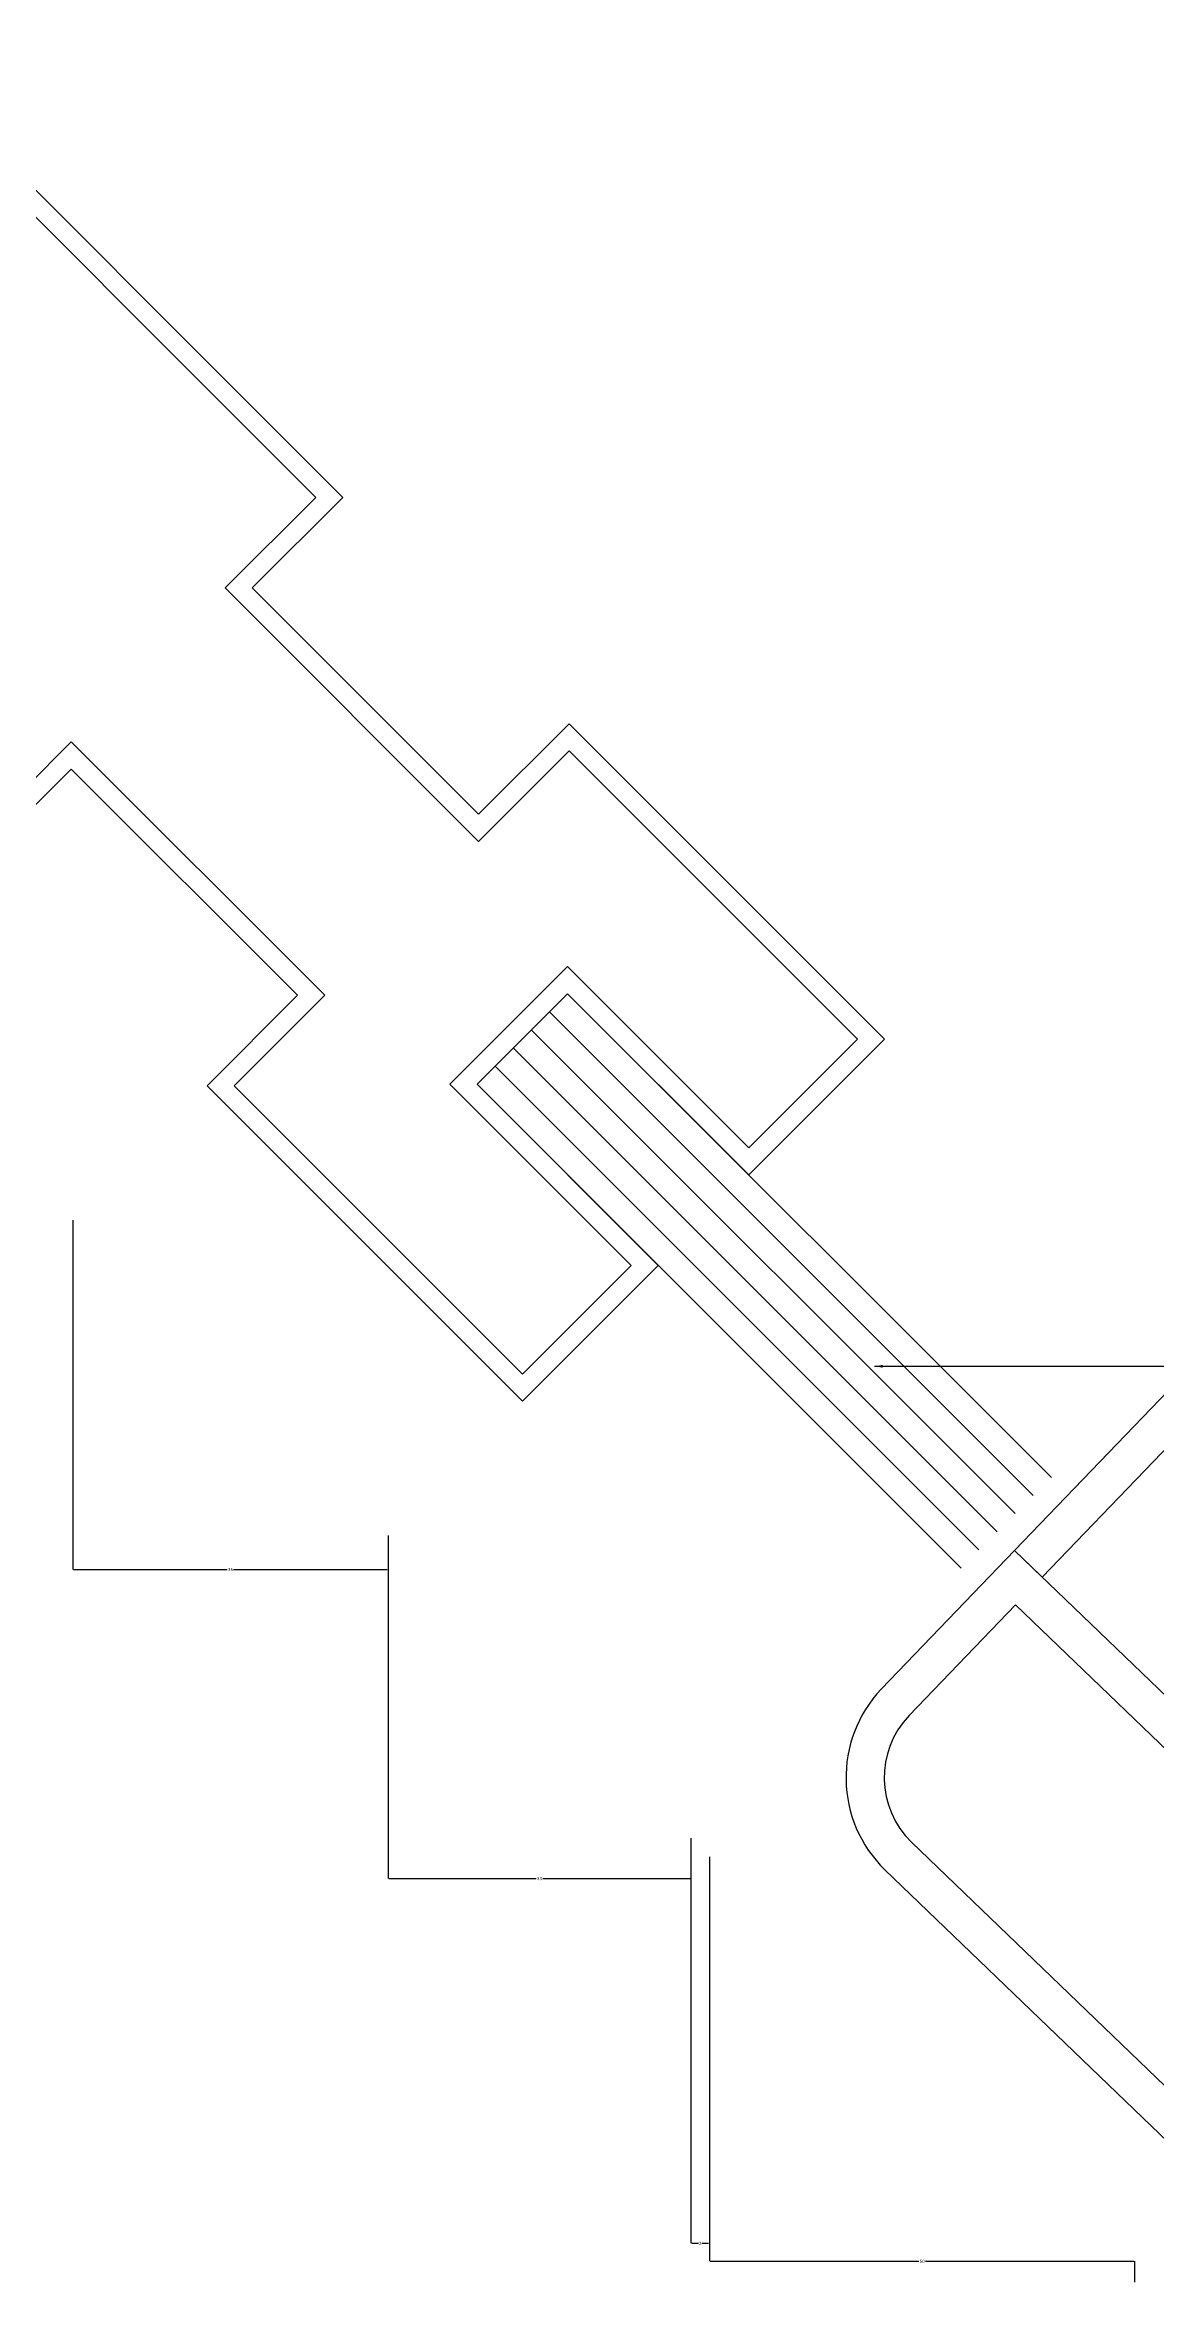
# Model space of a CAD drawing. Header units: metres. Extents: x -1 to 5294, y 0 to 7029.
# Drawn here: x 2564 to 2911, y 342 to 1041 of the extents above; entities that cross this region are included whole.
import ezdxf

# ---------------------------------------------------------------- set-up
doc = ezdxf.new("R2010")
doc.units = ezdxf.units.M
for name, color, linetype in [('3', 3, 'Continuous'), ('7', 7, 'Continuous'), ('DIM', 3, 'Continuous')]:
    doc.layers.add(name, color=color, linetype=linetype)
doc.dimstyles.get("Standard").update_dxf_attribs({"dimtxt": 2.5, "dimasz": 2.5, "dimexe": 1.25, "dimexo": 0.625, "dimtad": 1, "dimcen": 2.5, "dimazin": 3, "dimtfac": 1, "dimtmove": 0, "dimatfit": 3})

# ---------------------------------------------------------------- blocks, each defined once
blk = doc.blocks.new('*D15')
for p, q in [((2572.35, 674.11), (2572.35, 564.97)), ((2670.86, 575.6), (2670.86, 564.97)), ((2572.6, 564.97), (2620.605, 564.97)), ((2622.605, 564.97), (2670.61, 564.97))]:
    blk.add_line(p, q)
at = {"layer": 'Defpoints'}
for p in [(2572.35, 674.11), (2670.86, 575.6), (2572.35, 564.97)]:
    blk.add_point(p, dxfattribs=at)
at = {"layer": 'DIM', "insert": (2621.605, 564.97), "char_height": 1, "attachment_point": 5}
blk.add_mtext('35', dxfattribs=at)
blk = doc.blocks.new('*D21')
for p, q in [((2771.27, 475.19), (2771.27, 348.85)), ((2771.52, 348.85), (2836.725, 348.85)), ((2838.725, 348.85), (2903.93, 348.85)), ((2904.18, 342.28), (2904.18, 348.85))]:
    blk.add_line(p, q)
at = {"layer": 'Defpoints'}
for p in [(2771.27, 475.19), (2771.27, 348.85), (2904.18, 342.28)]:
    blk.add_point(p, dxfattribs=at)
at = {"layer": 'DIM', "insert": (2837.725, 348.85), "char_height": 1, "attachment_point": 5}
blk.add_mtext('50', dxfattribs=at)
blk = doc.blocks.new('*D23')
for p, q in [((2765.47, 480.99), (2765.47, 354.46)), ((2771.27, 475.19), (2771.27, 354.46)), ((2765.72, 354.46), (2767.87, 354.46)), ((2768.87, 354.46), (2771.02, 354.46))]:
    blk.add_line(p, q)
at = {"layer": 'Defpoints'}
for p in [(2765.47, 480.99), (2771.27, 475.19), (2765.47, 354.46)]:
    blk.add_point(p, dxfattribs=at)
at = {"layer": 'DIM', "insert": (2768.37, 354.46), "char_height": 1, "attachment_point": 5}
blk.add_mtext('2', dxfattribs=at)
blk = doc.blocks.new('*D24')
for p, q in [((2670.86, 575.6), (2670.86, 468.4)), ((2765.47, 480.99), (2765.47, 468.4)), ((2671.11, 468.4), (2717.165, 468.4)), ((2719.165, 468.4), (2765.22, 468.4))]:
    blk.add_line(p, q)
at = {"layer": 'Defpoints'}
for p in [(2670.86, 575.6), (2765.47, 480.99), (2670.86, 468.4)]:
    blk.add_point(p, dxfattribs=at)
at = {"layer": 'DIM', "insert": (2718.165, 468.4), "char_height": 1, "attachment_point": 5}
blk.add_mtext('33', dxfattribs=at)

msp = doc.modelspace()

# ---------------------------------------------------------------- linework, layer by layer
at = {"layer": '3'}
for p, q in [((2721.31, 739.18), (2872.42, 588.08)), ((2710, 727.87), (2861.1, 576.76)), ((2715.66, 733.52), (2866.76, 582.42)), ((2704.34, 722.21), (2855.45, 571.11))]:
    msp.add_line(p, q, dxfattribs=at)
msp.add_lwpolyline([(2746.77, 659.99), (2712.83, 626.04), (2622.79, 716.08), (2651.08, 744.36), (2571.88, 823.56), (2543.6, 795.27), (2410.66, 928.21), (2515.31, 1032.86), (2648.25, 899.93), (2619.97, 871.64), (2699.16, 792.45), (2727.45, 820.73), (2817.48, 730.7), (2783.54, 696.75), (2726.97, 753.32), (2690.2, 716.55)], close=True, dxfattribs=at)
msp.add_lwpolyline([(2878.15, 593.66), (2726.97, 744.84), (2698.69, 716.55), (2849.86, 565.38)], dxfattribs=at)
msp.add_lwpolyline([(2941.07, 377.17), (3063.07, 504.03), (3002.52, 562.25), (2933.21, 490.17), (2866.89, 553.94), (2833.62, 519.35, 0.41), (2834.4, 479.75)], format="xyb", close=True, dxfattribs=at)
at = {"layer": '7'}
for points in [[(2755.26, 659.99), (2712.83, 617.56), (2614.31, 716.08), (2642.59, 744.36), (2571.88, 815.07), (2543.6, 786.79), (2402.18, 928.21), (2515.31, 1041.35), (2656.74, 899.93), (2628.45, 871.64), (2699.16, 800.93), (2727.45, 829.22), (2825.97, 730.7), (2783.54, 688.27), (2726.97, 744.84), (2698.69, 716.55)], [(2875.21, 562.59), (2944.53, 634.67), (2935.88, 642.99), (2866.56, 570.91)]]:
    msp.add_lwpolyline(points, close=True, dxfattribs=at)
msp.add_lwpolyline([(2941.4, 360.2), (3080.04, 504.36), (3002.19, 579.22), (2932.87, 507.14), (2866.56, 570.91), (2824.97, 527.66, 0.41), (2826.08, 471.11)], format="xyb", close=True, dxfattribs=at)

# ---------------------------------------------------------------- dimensions: what is measured, and where the dimension line sits
at = {"layer": 'DIM'}
for base, p1, p2, text, picture, middle in [((2572.35, 564.97), (2572.35, 674.11), (2670.86, 575.6), '35', '*D15', (2621.605, 564.97)), ((2670.86, 468.4), (2670.86, 575.6), (2765.47, 480.99), '33', '*D24', (2718.165, 468.4)), ((2765.47, 354.46), (2765.47, 480.99), (2771.27, 475.19), '2', '*D23', (2768.37, 354.46)), ((2771.27, 348.85), (2771.27, 475.19), (2904.18, 342.28), '50', '*D21', (2837.725, 348.85))]:
    dim = msp.add_linear_dim(base=base, p1=p1, p2=p2, text=text, dimstyle='Standard', dxfattribs=at)
    dim.commit()
    dim.dimension.update_dxf_attribs({"geometry": picture, "text_midpoint": middle})

# ---------------------------------------------------------------- leaders
msp.add_leader([(2822.83, 628.45), (3780.94, 628.45)], dimstyle='Standard', dxfattribs=at)

doc.saveas('drawing.dxf')
